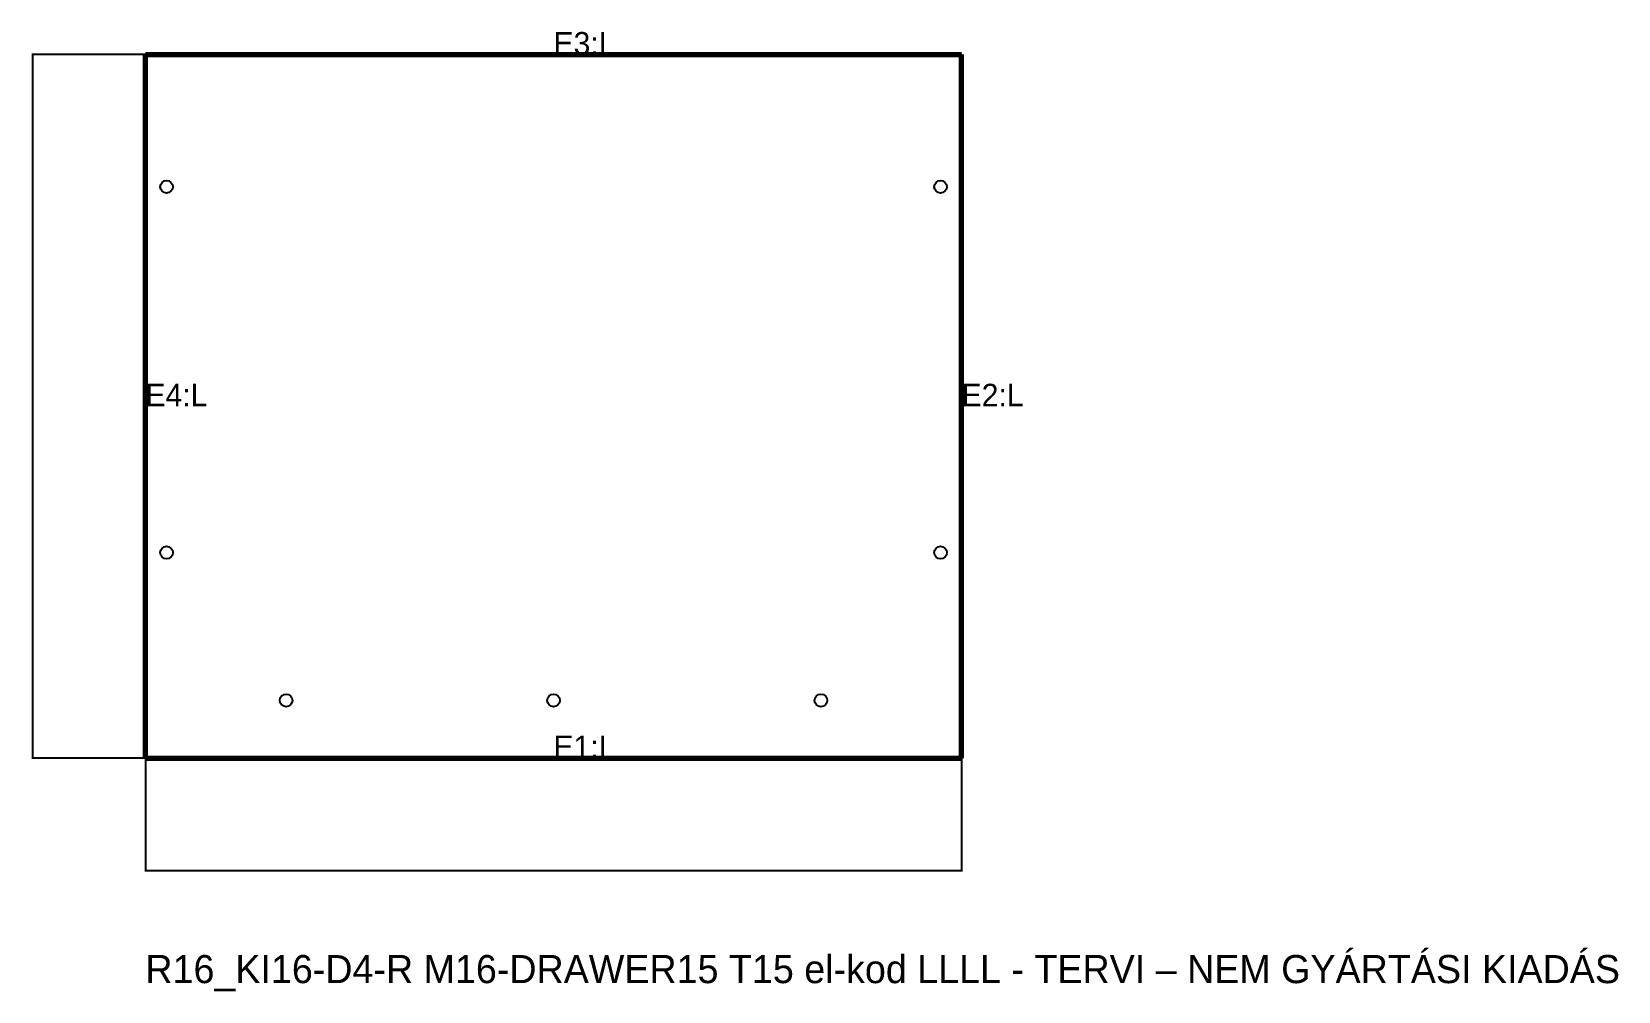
# Model space of a CAD drawing. Header units: millimetres. Extents: x -40 to 523, y -83 to 258.
import ezdxf

# ---------------------------------------------------------------- set-up
doc = ezdxf.new("R2010")
doc.units = ezdxf.units.MM
for name, color, linetype in [('ELZARAS', 1, 'Continuous'), ('FURAT_B', 4, 'Continuous'), ('KONTUR', 7, 'Continuous'), ('MERET', 8, 'Continuous'), ('SZOVEG', 7, 'Continuous')]:
    doc.layers.add(name, color=color, linetype=linetype)
doc.styles.add('OpenSansCondensed-Light', font='OpenSansCondensed-Light.ttf')
doc.dimstyles.new('EZDXF', dxfattribs={"dimtxt": 0.25, "dimasz": 0.175, "dimexe": 0.375, "dimexo": 0.125, "dimgap": 0.1, "dimtad": 1, "dimlfac": 100, "dimzin": 12, "dimdsep": 46, "dimtxsty": 'OpenSansCondensed-Light', "dimblk": 'ARCHTICK', "dimcen": 2.5, "dimazin": 3, "dimtfac": 0.5, "dimtmove": 2, "dimatfit": 3})

# ---------------------------------------------------------------- blocks, each defined once
blk = doc.blocks.new('_ARCHTICK')
at = {"color": 0, "linetype": 'BYBLOCK', "const_width": 0.15}
blk.add_lwpolyline([(-0.5, -0.5), (0.5, 0.5)], dxfattribs=at)

msp = doc.modelspace()

# ---------------------------------------------------------------- linework, layer by layer
at = {"layer": 'ELZARAS', "lineweight": 70}
for p, q in [((0, 250), (290, 250)), ((0, 0), (0, 250)), ((290, 0), (290, 250)), ((0, 0), (290, 0))]:
    msp.add_line(p, q, dxfattribs=at)
at = {"layer": 'FURAT_B'}
for centre in [(7.5, 203), (282.5, 203), (7.5, 73), (282.5, 73), (50, 20.5), (145, 20.5), (240, 20.5)]:
    msp.add_circle(centre, 2.25, dxfattribs=at)
at = {"layer": 'KONTUR'}
msp.add_lwpolyline([(0, 0), (290, 0), (290, 250), (0, 250)], close=True, dxfattribs=at)

# ---------------------------------------------------------------- texts
at = {"layer": 'SZOVEG'}
for s, height, p in [('E3:L', 8, (145, 250)), ('E4:L', 8, (0, 125)), ('E2:L', 8, (290, 125)), ('E1:L', 8, (145, 0)), ('R16_KI16-D4-R M16-DRAWER15 T15 el-kod LLLL - TERVI – NEM GYÁRTÁSI KIADÁS', 10, (0, -80))]:
    msp.add_text(s, height=height, dxfattribs=at).set_placement(p)

# ---------------------------------------------------------------- dimensions: what is measured, and where the dimension line sits
at = {"layer": 'MERET'}
msp.add_linear_dim(base=(-40, 0), p1=(0, 0), p2=(0, 250), angle=90, dimstyle='EZDXF', dxfattribs=at).render()
msp.add_linear_dim(base=(0, -40), p1=(0, 0), p2=(290, 0), dimstyle='EZDXF', dxfattribs=at).render()

doc.saveas('drawing.dxf')
